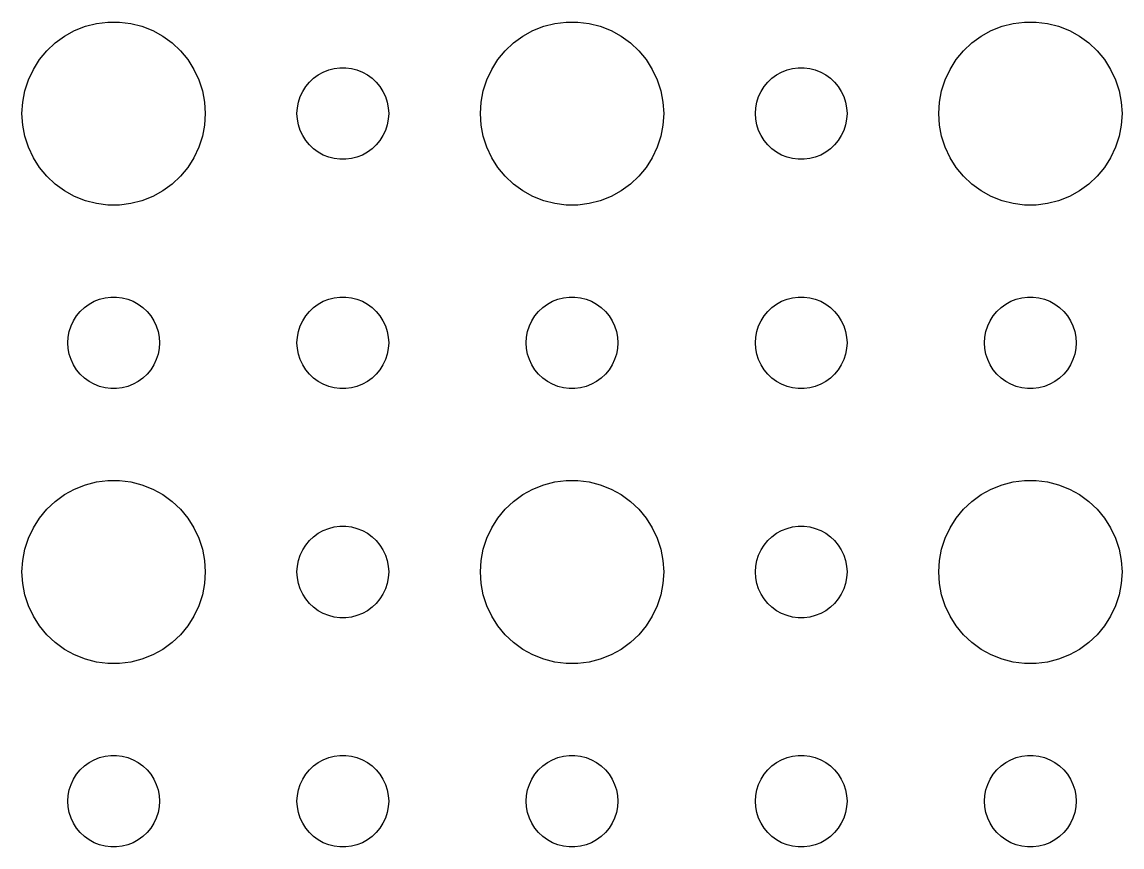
# Model space of a CAD drawing. Header units: metres. Extents: x -134 to 134, y -134 to 134.
# Drawn here: x 64.5 to 100.5, y -1.5 to 25.49 of the extents above; entities that cross this region are included whole.
import ezdxf

# ---------------------------------------------------------------- set-up
doc = ezdxf.new("R2010")
doc.units = ezdxf.units.M

msp = doc.modelspace()

# ---------------------------------------------------------------- linework, layer by layer
for p, q in [((65.8925, 25.033), (66.2227, 25.2145)), ((66.2227, 25.2145), (66.573, 25.3532)), ((66.573, 25.3532), (66.9379, 25.4469)), ((66.9379, 25.4469), (67.3116, 25.4941)), ((67.3116, 25.4941), (67.6884, 25.4941)), ((67.6884, 25.4941), (68.0621, 25.4469)), ((68.0621, 25.4469), (68.427, 25.3532)), ((68.427, 25.3532), (68.7773, 25.2145)), ((68.7773, 25.2145), (69.1075, 25.033)), ((80.8925, 25.033), (81.2227, 25.2145)), ((81.2227, 25.2145), (81.573, 25.3532)), ((81.573, 25.3532), (81.9379, 25.4469)), ((81.9379, 25.4469), (82.3116, 25.4941)), ((82.3116, 25.4941), (82.6884, 25.4941)), ((82.6884, 25.4941), (83.0621, 25.4469)), ((83.0621, 25.4469), (83.427, 25.3532)), ((83.427, 25.3532), (83.7773, 25.2145)), ((83.7773, 25.2145), (84.1075, 25.033)), ((95.8925, 25.033), (96.2227, 25.2145)), ((96.2227, 25.2145), (96.573, 25.3532)), ((96.573, 25.3532), (96.9379, 25.4469)), ((96.9379, 25.4469), (97.3116, 25.4941)), ((97.3116, 25.4941), (97.6884, 25.4941)), ((97.6884, 25.4941), (98.0621, 25.4469)), ((98.0621, 25.4469), (98.427, 25.3532)), ((98.427, 25.3532), (98.7773, 25.2145)), ((98.7773, 25.2145), (99.1075, 25.033)), ((65.5877, 24.8115), (65.8925, 25.033)), ((69.1075, 25.033), (69.4123, 24.8115)), ((80.5877, 24.8115), (80.8925, 25.033)), ((84.1075, 25.033), (84.4123, 24.8115)), ((95.5877, 24.8115), (95.8925, 25.033)), ((99.1075, 25.033), (99.4123, 24.8115)), ((65.073, 24.2634), (65.3131, 24.5536)), ((65.3131, 24.5536), (65.5877, 24.8115)), ((69.4123, 24.8115), (69.6869, 24.5536)), ((69.6869, 24.5536), (69.927, 24.2634)), ((80.073, 24.2634), (80.3131, 24.5536)), ((80.3131, 24.5536), (80.5877, 24.8115)), ((84.4123, 24.8115), (84.6869, 24.5536)), ((84.6869, 24.5536), (84.927, 24.2634)), ((95.073, 24.2634), (95.3131, 24.5536)), ((95.3131, 24.5536), (95.5877, 24.8115)), ((99.4123, 24.8115), (99.6869, 24.5536)), ((99.6869, 24.5536), (99.927, 24.2634)), ((64.8711, 23.9453), (65.073, 24.2634)), ((69.927, 24.2634), (70.1289, 23.9453)), ((79.8711, 23.9453), (80.073, 24.2634)), ((84.927, 24.2634), (85.1289, 23.9453)), ((94.8711, 23.9453), (95.073, 24.2634)), ((99.927, 24.2634), (100.129, 23.9453)), ((64.7107, 23.6044), (64.8711, 23.9453)), ((70.1289, 23.9453), (70.2893, 23.6044)), ((74.0439, 23.6558), (74.1963, 23.7665)), ((74.1963, 23.7665), (74.3613, 23.8572)), ((74.3613, 23.8572), (74.5365, 23.9266)), ((74.5365, 23.9266), (74.7189, 23.9734)), ((74.7189, 23.9734), (74.9058, 23.997)), ((74.9058, 23.997), (75.0942, 23.997)), ((75.0942, 23.997), (75.2811, 23.9734)), ((75.2811, 23.9734), (75.4635, 23.9266)), ((75.4635, 23.9266), (75.6387, 23.8572)), ((75.6387, 23.8572), (75.8037, 23.7665)), ((75.8037, 23.7665), (75.9561, 23.6558)), ((79.7107, 23.6044), (79.8711, 23.9453)), ((85.1289, 23.9453), (85.2893, 23.6044)), ((89.0439, 23.6558), (89.1963, 23.7665)), ((89.1963, 23.7665), (89.3613, 23.8572)), ((89.3613, 23.8572), (89.5365, 23.9266)), ((89.5365, 23.9266), (89.7189, 23.9734)), ((89.7189, 23.9734), (89.9058, 23.997)), ((89.9058, 23.997), (90.0942, 23.997)), ((90.0942, 23.997), (90.2811, 23.9734)), ((90.2811, 23.9734), (90.4635, 23.9266)), ((90.4635, 23.9266), (90.6387, 23.8572)), ((90.6387, 23.8572), (90.8037, 23.7665)), ((90.8037, 23.7665), (90.9561, 23.6558)), ((94.7107, 23.6044), (94.8711, 23.9453)), ((100.129, 23.9453), (100.289, 23.6044)), ((64.5943, 23.2461), (64.7107, 23.6044)), ((70.2893, 23.6044), (70.4057, 23.2461)), ((73.7865, 23.3817), (73.9065, 23.5268)), ((73.9065, 23.5268), (74.0439, 23.6558)), ((75.9561, 23.6558), (76.0934, 23.5268)), ((76.0934, 23.5268), (76.2135, 23.3817)), ((79.5943, 23.2461), (79.7107, 23.6044)), ((85.2893, 23.6044), (85.4057, 23.2461)), ((88.7865, 23.3817), (88.9065, 23.5268)), ((88.9065, 23.5268), (89.0439, 23.6558)), ((90.9561, 23.6558), (91.0934, 23.5268)), ((91.0934, 23.5268), (91.2135, 23.3817)), ((94.5943, 23.2461), (94.7107, 23.6044)), ((100.289, 23.6044), (100.406, 23.2461)), ((64.5237, 22.876), (64.5943, 23.2461)), ((70.4057, 23.2461), (70.4763, 22.876)), ((73.5471, 22.873), (73.6053, 23.0522)), ((73.6053, 23.0522), (73.6855, 23.2226)), ((73.6855, 23.2226), (73.7865, 23.3817)), ((76.2135, 23.3817), (76.3145, 23.2226)), ((76.3145, 23.2226), (76.3947, 23.0522)), ((76.3947, 23.0522), (76.4529, 22.873)), ((79.5237, 22.876), (79.5943, 23.2461)), ((85.4057, 23.2461), (85.4763, 22.876)), ((88.5471, 22.873), (88.6053, 23.0522)), ((88.6053, 23.0522), (88.6855, 23.2226)), ((88.6855, 23.2226), (88.7865, 23.3817)), ((91.2135, 23.3817), (91.3145, 23.2226)), ((91.3145, 23.2226), (91.3947, 23.0522)), ((91.3947, 23.0522), (91.4529, 22.873)), ((94.5237, 22.876), (94.5943, 23.2461)), ((100.406, 23.2461), (100.476, 22.876)), ((64.5, 22.5), (64.5237, 22.876)), ((70.4763, 22.876), (70.5, 22.5)), ((73.5, 22.5), (73.5118, 22.688)), ((73.5118, 22.688), (73.5471, 22.873)), ((76.4529, 22.873), (76.4882, 22.688)), ((76.4882, 22.688), (76.5, 22.5)), ((79.5, 22.5), (79.5237, 22.876)), ((85.4763, 22.876), (85.5, 22.5)), ((88.5, 22.5), (88.5118, 22.688)), ((88.5118, 22.688), (88.5471, 22.873)), ((91.4529, 22.873), (91.4882, 22.688)), ((91.4882, 22.688), (91.5, 22.5)), ((94.5, 22.5), (94.5237, 22.876)), ((100.476, 22.876), (100.5, 22.5)), ((64.5237, 22.124), (64.5, 22.5)), ((70.5, 22.5), (70.4763, 22.124)), ((73.5118, 22.312), (73.5, 22.5)), ((76.5, 22.5), (76.4882, 22.312)), ((79.5237, 22.124), (79.5, 22.5)), ((85.5, 22.5), (85.4763, 22.124)), ((88.5118, 22.312), (88.5, 22.5)), ((91.5, 22.5), (91.4882, 22.312)), ((94.5237, 22.124), (94.5, 22.5)), ((100.5, 22.5), (100.476, 22.124)), ((64.5943, 21.7539), (64.5237, 22.124)), ((70.4763, 22.124), (70.4057, 21.7539)), ((73.5471, 22.127), (73.5118, 22.312)), ((73.6053, 21.9478), (73.5471, 22.127)), ((76.4529, 22.127), (76.3947, 21.9478)), ((76.4882, 22.312), (76.4529, 22.127)), ((79.5943, 21.7539), (79.5237, 22.124)), ((85.4763, 22.124), (85.4057, 21.7539)), ((88.5471, 22.127), (88.5118, 22.312)), ((88.6053, 21.9478), (88.5471, 22.127)), ((91.4529, 22.127), (91.3947, 21.9478)), ((91.4882, 22.312), (91.4529, 22.127)), ((94.5943, 21.7539), (94.5237, 22.124)), ((100.476, 22.124), (100.406, 21.7539)), ((64.7107, 21.3956), (64.5943, 21.7539)), ((70.4057, 21.7539), (70.2893, 21.3956)), ((73.6855, 21.7774), (73.6053, 21.9478)), ((73.7865, 21.6183), (73.6855, 21.7774)), ((73.9065, 21.4732), (73.7865, 21.6183)), ((76.2135, 21.6183), (76.0934, 21.4732)), ((76.3145, 21.7774), (76.2135, 21.6183)), ((76.3947, 21.9478), (76.3145, 21.7774)), ((79.7107, 21.3956), (79.5943, 21.7539)), ((85.4057, 21.7539), (85.2893, 21.3956)), ((88.6855, 21.7774), (88.6053, 21.9478)), ((88.7865, 21.6183), (88.6855, 21.7774)), ((88.9065, 21.4732), (88.7865, 21.6183)), ((91.2135, 21.6183), (91.0934, 21.4732)), ((91.3145, 21.7774), (91.2135, 21.6183)), ((91.3947, 21.9478), (91.3145, 21.7774)), ((94.7107, 21.3956), (94.5943, 21.7539)), ((100.406, 21.7539), (100.289, 21.3956)), ((64.8711, 21.0547), (64.7107, 21.3956)), ((70.2893, 21.3956), (70.1289, 21.0547)), ((74.0439, 21.3442), (73.9065, 21.4732)), ((74.1963, 21.2335), (74.0439, 21.3442)), ((75.9561, 21.3442), (75.8037, 21.2335)), ((76.0934, 21.4732), (75.9561, 21.3442)), ((79.8711, 21.0547), (79.7107, 21.3956)), ((85.2893, 21.3956), (85.1289, 21.0547)), ((89.0439, 21.3442), (88.9065, 21.4732)), ((89.1963, 21.2335), (89.0439, 21.3442)), ((90.9561, 21.3442), (90.8037, 21.2335)), ((91.0934, 21.4732), (90.9561, 21.3442)), ((94.8711, 21.0547), (94.7107, 21.3956)), ((100.289, 21.3956), (100.129, 21.0547)), ((65.073, 20.7366), (64.8711, 21.0547)), ((70.1289, 21.0547), (69.927, 20.7366)), ((74.3613, 21.1427), (74.1963, 21.2335)), ((74.5365, 21.0734), (74.3613, 21.1427)), ((74.7189, 21.0266), (74.5365, 21.0734)), ((74.9058, 21.003), (74.7189, 21.0266)), ((75.0942, 21.003), (74.9058, 21.003)), ((75.2811, 21.0266), (75.0942, 21.003)), ((75.4635, 21.0734), (75.2811, 21.0266)), ((75.6387, 21.1427), (75.4635, 21.0734)), ((75.8037, 21.2335), (75.6387, 21.1427)), ((80.073, 20.7366), (79.8711, 21.0547)), ((85.1289, 21.0547), (84.927, 20.7366)), ((89.3613, 21.1427), (89.1963, 21.2335)), ((89.5365, 21.0734), (89.3613, 21.1427)), ((89.7189, 21.0266), (89.5365, 21.0734)), ((89.9058, 21.003), (89.7189, 21.0266)), ((90.0942, 21.003), (89.9058, 21.003)), ((90.2811, 21.0266), (90.0942, 21.003)), ((90.4635, 21.0734), (90.2811, 21.0266)), ((90.6387, 21.1427), (90.4635, 21.0734)), ((90.8037, 21.2335), (90.6387, 21.1427)), ((95.073, 20.7366), (94.8711, 21.0547)), ((100.129, 21.0547), (99.927, 20.7366)), ((65.3131, 20.4464), (65.073, 20.7366)), ((69.927, 20.7366), (69.6869, 20.4464)), ((80.3131, 20.4464), (80.073, 20.7366)), ((84.927, 20.7366), (84.6869, 20.4464)), ((95.3131, 20.4464), (95.073, 20.7366)), ((99.927, 20.7366), (99.6869, 20.4464)), ((65.5877, 20.1884), (65.3131, 20.4464)), ((65.8925, 19.967), (65.5877, 20.1884)), ((69.4123, 20.1884), (69.1075, 19.967)), ((69.6869, 20.4464), (69.4123, 20.1884)), ((80.5877, 20.1884), (80.3131, 20.4464)), ((80.8925, 19.967), (80.5877, 20.1884)), ((84.4123, 20.1884), (84.1075, 19.967)), ((84.6869, 20.4464), (84.4123, 20.1884)), ((95.5877, 20.1884), (95.3131, 20.4464)), ((95.8925, 19.967), (95.5877, 20.1884)), ((99.4123, 20.1884), (99.1075, 19.967)), ((99.6869, 20.4464), (99.4123, 20.1884)), ((66.2227, 19.7855), (65.8925, 19.967)), ((69.1075, 19.967), (68.7773, 19.7855)), ((81.2227, 19.7855), (80.8925, 19.967)), ((84.1075, 19.967), (83.7773, 19.7855)), ((96.2227, 19.7855), (95.8925, 19.967)), ((99.1075, 19.967), (98.7773, 19.7855)), ((66.573, 19.6468), (66.2227, 19.7855)), ((66.9379, 19.5531), (66.573, 19.6468)), ((67.3116, 19.5059), (66.9379, 19.5531)), ((67.6884, 19.5059), (67.3116, 19.5059)), ((68.0621, 19.5531), (67.6884, 19.5059)), ((68.427, 19.6468), (68.0621, 19.5531)), ((68.7773, 19.7855), (68.427, 19.6468)), ((81.573, 19.6468), (81.2227, 19.7855)), ((81.9379, 19.5531), (81.573, 19.6468)), ((82.3116, 19.5059), (81.9379, 19.5531)), ((82.6884, 19.5059), (82.3116, 19.5059)), ((83.0621, 19.5531), (82.6884, 19.5059)), ((83.427, 19.6468), (83.0621, 19.5531)), ((83.7773, 19.7855), (83.427, 19.6468)), ((96.573, 19.6468), (96.2227, 19.7855)), ((96.9379, 19.5531), (96.573, 19.6468)), ((97.3116, 19.5059), (96.9379, 19.5531)), ((97.6884, 19.5059), (97.3116, 19.5059)), ((98.0621, 19.5531), (97.6884, 19.5059)), ((98.427, 19.6468), (98.0621, 19.5531)), ((98.7773, 19.7855), (98.427, 19.6468)), ((66.5439, 16.1558), (66.6963, 16.2665)), ((66.6963, 16.2665), (66.8613, 16.3572)), ((66.8613, 16.3572), (67.0365, 16.4266)), ((67.0365, 16.4266), (67.2189, 16.4734)), ((67.2189, 16.4734), (67.4058, 16.497)), ((67.4058, 16.497), (67.5942, 16.497)), ((67.5942, 16.497), (67.7811, 16.4734)), ((67.7811, 16.4734), (67.9635, 16.4266)), ((67.9635, 16.4266), (68.1387, 16.3572)), ((68.1387, 16.3572), (68.3037, 16.2665)), ((68.3037, 16.2665), (68.4561, 16.1558)), ((74.0439, 16.1558), (74.1963, 16.2665)), ((74.1963, 16.2665), (74.3613, 16.3572)), ((74.3613, 16.3572), (74.5365, 16.4266)), ((74.5365, 16.4266), (74.7189, 16.4734)), ((74.7189, 16.4734), (74.9058, 16.497)), ((74.9058, 16.497), (75.0942, 16.497)), ((75.0942, 16.497), (75.2811, 16.4734)), ((75.2811, 16.4734), (75.4635, 16.4266)), ((75.4635, 16.4266), (75.6387, 16.3572)), ((75.6387, 16.3572), (75.8037, 16.2665)), ((75.8037, 16.2665), (75.9561, 16.1558)), ((81.5439, 16.1558), (81.6963, 16.2665)), ((81.6963, 16.2665), (81.8613, 16.3572)), ((81.8613, 16.3572), (82.0365, 16.4266)), ((82.0365, 16.4266), (82.2189, 16.4734)), ((82.2189, 16.4734), (82.4058, 16.497)), ((82.4058, 16.497), (82.5942, 16.497)), ((82.5942, 16.497), (82.7811, 16.4734)), ((82.7811, 16.4734), (82.9635, 16.4266)), ((82.9635, 16.4266), (83.1387, 16.3572)), ((83.1387, 16.3572), (83.3037, 16.2665)), ((83.3037, 16.2665), (83.4561, 16.1558)), ((89.0439, 16.1558), (89.1963, 16.2665)), ((89.1963, 16.2665), (89.3613, 16.3572)), ((89.3613, 16.3572), (89.5365, 16.4266)), ((89.5365, 16.4266), (89.7189, 16.4734)), ((89.7189, 16.4734), (89.9058, 16.497)), ((89.9058, 16.497), (90.0942, 16.497)), ((90.0942, 16.497), (90.2811, 16.4734)), ((90.2811, 16.4734), (90.4635, 16.4266)), ((90.4635, 16.4266), (90.6387, 16.3572)), ((90.6387, 16.3572), (90.8037, 16.2665)), ((90.8037, 16.2665), (90.9561, 16.1558)), ((96.5439, 16.1558), (96.6963, 16.2665)), ((96.6963, 16.2665), (96.8613, 16.3572)), ((96.8613, 16.3572), (97.0365, 16.4266)), ((97.0365, 16.4266), (97.2189, 16.4734)), ((97.2189, 16.4734), (97.4058, 16.497)), ((97.4058, 16.497), (97.5942, 16.497)), ((97.5942, 16.497), (97.7811, 16.4734)), ((97.7811, 16.4734), (97.9635, 16.4266)), ((97.9635, 16.4266), (98.1387, 16.3572)), ((98.1387, 16.3572), (98.3037, 16.2665)), ((98.3037, 16.2665), (98.4561, 16.1558)), ((66.1855, 15.7226), (66.2865, 15.8817)), ((66.2865, 15.8817), (66.4065, 16.0268)), ((66.4065, 16.0268), (66.5439, 16.1558)), ((68.4561, 16.1558), (68.5934, 16.0268)), ((68.5934, 16.0268), (68.7135, 15.8817)), ((68.7135, 15.8817), (68.8145, 15.7226)), ((73.6855, 15.7226), (73.7865, 15.8817)), ((73.7865, 15.8817), (73.9065, 16.0268)), ((73.9065, 16.0268), (74.0439, 16.1558)), ((75.9561, 16.1558), (76.0934, 16.0268)), ((76.0934, 16.0268), (76.2135, 15.8817)), ((76.2135, 15.8817), (76.3145, 15.7226)), ((81.1855, 15.7226), (81.2865, 15.8817)), ((81.2865, 15.8817), (81.4065, 16.0268)), ((81.4065, 16.0268), (81.5439, 16.1558)), ((83.4561, 16.1558), (83.5934, 16.0268)), ((83.5934, 16.0268), (83.7135, 15.8817)), ((83.7135, 15.8817), (83.8145, 15.7226)), ((88.6855, 15.7226), (88.7865, 15.8817)), ((88.7865, 15.8817), (88.9065, 16.0268)), ((88.9065, 16.0268), (89.0439, 16.1558)), ((90.9561, 16.1558), (91.0934, 16.0268)), ((91.0934, 16.0268), (91.2135, 15.8817)), ((91.2135, 15.8817), (91.3145, 15.7226)), ((96.1855, 15.7226), (96.2865, 15.8817)), ((96.2865, 15.8817), (96.4065, 16.0268)), ((96.4065, 16.0268), (96.5439, 16.1558)), ((98.4561, 16.1558), (98.5934, 16.0268)), ((98.5934, 16.0268), (98.7135, 15.8817)), ((98.7135, 15.8817), (98.8145, 15.7226)), ((66.0471, 15.373), (66.1053, 15.5522)), ((66.1053, 15.5522), (66.1855, 15.7226)), ((68.8145, 15.7226), (68.8947, 15.5522)), ((68.8947, 15.5522), (68.9529, 15.373)), ((73.5471, 15.373), (73.6053, 15.5522)), ((73.6053, 15.5522), (73.6855, 15.7226)), ((76.3145, 15.7226), (76.3947, 15.5522)), ((76.3947, 15.5522), (76.4529, 15.373)), ((81.0471, 15.373), (81.1053, 15.5522)), ((81.1053, 15.5522), (81.1855, 15.7226)), ((83.8145, 15.7226), (83.8947, 15.5522)), ((83.8947, 15.5522), (83.9529, 15.373)), ((88.5471, 15.373), (88.6053, 15.5522)), ((88.6053, 15.5522), (88.6855, 15.7226)), ((91.3145, 15.7226), (91.3947, 15.5522)), ((91.3947, 15.5522), (91.4529, 15.373)), ((96.0471, 15.373), (96.1053, 15.5522)), ((96.1053, 15.5522), (96.1855, 15.7226)), ((98.8145, 15.7226), (98.8947, 15.5522)), ((98.8947, 15.5522), (98.9529, 15.373)), ((66, 15), (66.0118, 15.188)), ((66.0118, 15.188), (66.0471, 15.373)), ((68.9529, 15.373), (68.9882, 15.188)), ((68.9882, 15.188), (69, 15)), ((73.5, 15), (73.5118, 15.188)), ((73.5118, 15.188), (73.5471, 15.373)), ((76.4529, 15.373), (76.4882, 15.188)), ((76.4882, 15.188), (76.5, 15)), ((81, 15), (81.0118, 15.188)), ((81.0118, 15.188), (81.0471, 15.373)), ((83.9529, 15.373), (83.9882, 15.188)), ((83.9882, 15.188), (84, 15)), ((88.5, 15), (88.5118, 15.188)), ((88.5118, 15.188), (88.5471, 15.373)), ((91.4529, 15.373), (91.4882, 15.188)), ((91.4882, 15.188), (91.5, 15)), ((96, 15), (96.0118, 15.188)), ((96.0118, 15.188), (96.0471, 15.373)), ((98.9529, 15.373), (98.9882, 15.188)), ((98.9882, 15.188), (99, 15)), ((66.0118, 14.812), (66, 15)), ((66.0471, 14.627), (66.0118, 14.812)), ((68.9882, 14.812), (68.9529, 14.627)), ((69, 15), (68.9882, 14.812)), ((73.5118, 14.812), (73.5, 15)), ((73.5471, 14.627), (73.5118, 14.812)), ((76.4882, 14.812), (76.4529, 14.627)), ((76.5, 15), (76.4882, 14.812)), ((81.0118, 14.812), (81, 15)), ((81.0471, 14.627), (81.0118, 14.812)), ((83.9882, 14.812), (83.9529, 14.627)), ((84, 15), (83.9882, 14.812)), ((88.5118, 14.812), (88.5, 15)), ((88.5471, 14.627), (88.5118, 14.812)), ((91.4882, 14.812), (91.4529, 14.627)), ((91.5, 15), (91.4882, 14.812)), ((96.0118, 14.812), (96, 15)), ((96.0471, 14.627), (96.0118, 14.812)), ((98.9882, 14.812), (98.9529, 14.627)), ((99, 15), (98.9882, 14.812)), ((66.1053, 14.4478), (66.0471, 14.627)), ((66.1855, 14.2774), (66.1053, 14.4478)), ((68.8947, 14.4478), (68.8145, 14.2774)), ((68.9529, 14.627), (68.8947, 14.4478)), ((73.6053, 14.4478), (73.5471, 14.627)), ((73.6855, 14.2774), (73.6053, 14.4478)), ((76.3947, 14.4478), (76.3145, 14.2774)), ((76.4529, 14.627), (76.3947, 14.4478)), ((81.1053, 14.4478), (81.0471, 14.627)), ((81.1855, 14.2774), (81.1053, 14.4478)), ((83.8947, 14.4478), (83.8145, 14.2774)), ((83.9529, 14.627), (83.8947, 14.4478)), ((88.6053, 14.4478), (88.5471, 14.627)), ((88.6855, 14.2774), (88.6053, 14.4478)), ((91.3947, 14.4478), (91.3145, 14.2774)), ((91.4529, 14.627), (91.3947, 14.4478)), ((96.1053, 14.4478), (96.0471, 14.627)), ((96.1855, 14.2774), (96.1053, 14.4478)), ((98.8947, 14.4478), (98.8145, 14.2774)), ((98.9529, 14.627), (98.8947, 14.4478)), ((66.2865, 14.1183), (66.1855, 14.2774)), ((66.4065, 13.9732), (66.2865, 14.1183)), ((68.7135, 14.1183), (68.5934, 13.9732)), ((68.8145, 14.2774), (68.7135, 14.1183)), ((73.7865, 14.1183), (73.6855, 14.2774)), ((73.9065, 13.9732), (73.7865, 14.1183)), ((76.2135, 14.1183), (76.0934, 13.9732)), ((76.3145, 14.2774), (76.2135, 14.1183)), ((81.2865, 14.1183), (81.1855, 14.2774)), ((81.4065, 13.9732), (81.2865, 14.1183)), ((83.7135, 14.1183), (83.5934, 13.9732)), ((83.8145, 14.2774), (83.7135, 14.1183)), ((88.7865, 14.1183), (88.6855, 14.2774)), ((88.9065, 13.9732), (88.7865, 14.1183)), ((91.2135, 14.1183), (91.0934, 13.9732)), ((91.3145, 14.2774), (91.2135, 14.1183)), ((96.2865, 14.1183), (96.1855, 14.2774)), ((96.4065, 13.9732), (96.2865, 14.1183)), ((98.7135, 14.1183), (98.5934, 13.9732)), ((98.8145, 14.2774), (98.7135, 14.1183)), ((66.5439, 13.8442), (66.4065, 13.9732)), ((66.6963, 13.7335), (66.5439, 13.8442)), ((66.8613, 13.6427), (66.6963, 13.7335)), ((68.3037, 13.7335), (68.1387, 13.6427)), ((68.4561, 13.8442), (68.3037, 13.7335)), ((68.5934, 13.9732), (68.4561, 13.8442)), ((74.0439, 13.8442), (73.9065, 13.9732)), ((74.1963, 13.7335), (74.0439, 13.8442)), ((74.3613, 13.6427), (74.1963, 13.7335)), ((75.8037, 13.7335), (75.6387, 13.6427)), ((75.9561, 13.8442), (75.8037, 13.7335)), ((76.0934, 13.9732), (75.9561, 13.8442)), ((81.5439, 13.8442), (81.4065, 13.9732)), ((81.6963, 13.7335), (81.5439, 13.8442)), ((81.8613, 13.6427), (81.6963, 13.7335)), ((83.3037, 13.7335), (83.1387, 13.6427)), ((83.4561, 13.8442), (83.3037, 13.7335)), ((83.5934, 13.9732), (83.4561, 13.8442)), ((89.0439, 13.8442), (88.9065, 13.9732)), ((89.1963, 13.7335), (89.0439, 13.8442)), ((89.3613, 13.6427), (89.1963, 13.7335)), ((90.8037, 13.7335), (90.6387, 13.6427)), ((90.9561, 13.8442), (90.8037, 13.7335)), ((91.0934, 13.9732), (90.9561, 13.8442)), ((96.5439, 13.8442), (96.4065, 13.9732)), ((96.6963, 13.7335), (96.5439, 13.8442)), ((96.8613, 13.6427), (96.6963, 13.7335)), ((98.3037, 13.7335), (98.1387, 13.6427)), ((98.4561, 13.8442), (98.3037, 13.7335)), ((98.5934, 13.9732), (98.4561, 13.8442)), ((67.0365, 13.5734), (66.8613, 13.6427)), ((67.2189, 13.5266), (67.0365, 13.5734)), ((67.4058, 13.5029), (67.2189, 13.5266)), ((67.5942, 13.5029), (67.4058, 13.5029)), ((67.7811, 13.5266), (67.5942, 13.5029)), ((67.9635, 13.5734), (67.7811, 13.5266)), ((68.1387, 13.6427), (67.9635, 13.5734)), ((74.5365, 13.5734), (74.3613, 13.6427)), ((74.7189, 13.5266), (74.5365, 13.5734)), ((74.9058, 13.5029), (74.7189, 13.5266)), ((75.0942, 13.5029), (74.9058, 13.5029)), ((75.2811, 13.5266), (75.0942, 13.5029)), ((75.4635, 13.5734), (75.2811, 13.5266)), ((75.6387, 13.6427), (75.4635, 13.5734)), ((82.0365, 13.5734), (81.8613, 13.6427)), ((82.2189, 13.5266), (82.0365, 13.5734)), ((82.4058, 13.5029), (82.2189, 13.5266)), ((82.5942, 13.5029), (82.4058, 13.5029)), ((82.7811, 13.5266), (82.5942, 13.5029)), ((82.9635, 13.5734), (82.7811, 13.5266)), ((83.1387, 13.6427), (82.9635, 13.5734)), ((89.5365, 13.5734), (89.3613, 13.6427)), ((89.7189, 13.5266), (89.5365, 13.5734)), ((89.9058, 13.5029), (89.7189, 13.5266)), ((90.0942, 13.5029), (89.9058, 13.5029)), ((90.2811, 13.5266), (90.0942, 13.5029)), ((90.4635, 13.5734), (90.2811, 13.5266)), ((90.6387, 13.6427), (90.4635, 13.5734)), ((97.0365, 13.5734), (96.8613, 13.6427)), ((97.2189, 13.5266), (97.0365, 13.5734)), ((97.4058, 13.5029), (97.2189, 13.5266)), ((97.5942, 13.5029), (97.4058, 13.5029)), ((97.7811, 13.5266), (97.5942, 13.5029)), ((97.9635, 13.5734), (97.7811, 13.5266)), ((98.1387, 13.6427), (97.9635, 13.5734)), ((66.573, 10.3532), (66.9379, 10.4469)), ((66.9379, 10.4469), (67.3116, 10.4941)), ((67.3116, 10.4941), (67.6884, 10.4941)), ((67.6884, 10.4941), (68.0621, 10.4469)), ((68.0621, 10.4469), (68.427, 10.3532)), ((81.573, 10.3532), (81.9379, 10.4469)), ((81.9379, 10.4469), (82.3116, 10.4941)), ((82.3116, 10.4941), (82.6884, 10.4941)), ((82.6884, 10.4941), (83.0621, 10.4469)), ((83.0621, 10.4469), (83.427, 10.3532)), ((96.573, 10.3532), (96.9379, 10.4469)), ((96.9379, 10.4469), (97.3116, 10.4941)), ((97.3116, 10.4941), (97.6884, 10.4941)), ((97.6884, 10.4941), (98.0621, 10.4469)), ((98.0621, 10.4469), (98.427, 10.3532)), ((65.8925, 10.033), (66.2227, 10.2145)), ((66.2227, 10.2145), (66.573, 10.3532)), ((68.427, 10.3532), (68.7773, 10.2145)), ((68.7773, 10.2145), (69.1075, 10.033)), ((80.8925, 10.033), (81.2227, 10.2145)), ((81.2227, 10.2145), (81.573, 10.3532)), ((83.427, 10.3532), (83.7773, 10.2145)), ((83.7773, 10.2145), (84.1075, 10.033)), ((95.8925, 10.033), (96.2227, 10.2145)), ((96.2227, 10.2145), (96.573, 10.3532)), ((98.427, 10.3532), (98.7773, 10.2145)), ((98.7773, 10.2145), (99.1075, 10.033)), ((65.3131, 9.55363), (65.5877, 9.81154)), ((65.5877, 9.81154), (65.8925, 10.033)), ((69.1075, 10.033), (69.4123, 9.81154)), ((69.4123, 9.81154), (69.6869, 9.55363)), ((80.3131, 9.55363), (80.5877, 9.81154)), ((80.5877, 9.81154), (80.8925, 10.033)), ((84.1075, 10.033), (84.4123, 9.81154)), ((84.4123, 9.81154), (84.6869, 9.55363)), ((95.3131, 9.55363), (95.5877, 9.81154)), ((95.5877, 9.81154), (95.8925, 10.033)), ((99.1075, 10.033), (99.4123, 9.81154)), ((99.4123, 9.81154), (99.6869, 9.55363)), ((65.073, 9.26335), (65.3131, 9.55363)), ((69.6869, 9.55363), (69.927, 9.26335)), ((80.073, 9.26335), (80.3131, 9.55363)), ((84.6869, 9.55363), (84.927, 9.26335)), ((95.073, 9.26335), (95.3131, 9.55363)), ((99.6869, 9.55363), (99.927, 9.26335)), ((64.8711, 8.94525), (65.073, 9.26335)), ((69.927, 9.26335), (70.1289, 8.94525)), ((79.8711, 8.94525), (80.073, 9.26335)), ((84.927, 9.26335), (85.1289, 8.94525)), ((94.8711, 8.94525), (95.073, 9.26335)), ((99.927, 9.26335), (100.129, 8.94525)), ((64.7107, 8.60437), (64.8711, 8.94525)), ((70.1289, 8.94525), (70.2893, 8.60437)), ((73.9065, 8.52681), (74.0439, 8.65576)), ((74.0439, 8.65576), (74.1963, 8.76648)), ((74.1963, 8.76648), (74.3613, 8.85724)), ((74.3613, 8.85724), (74.5365, 8.92657)), ((74.5365, 8.92657), (74.7189, 8.97342)), ((74.7189, 8.97342), (74.9058, 8.99704)), ((74.9058, 8.99704), (75.0942, 8.99704)), ((75.0942, 8.99704), (75.2811, 8.97342)), ((75.2811, 8.97342), (75.4635, 8.92657)), ((75.4635, 8.92657), (75.6387, 8.85724)), ((75.6387, 8.85724), (75.8037, 8.76648)), ((75.8037, 8.76648), (75.9561, 8.65576)), ((75.9561, 8.65576), (76.0934, 8.52681)), ((79.7107, 8.60437), (79.8711, 8.94525)), ((85.1289, 8.94525), (85.2893, 8.60437)), ((88.9065, 8.52681), (89.0439, 8.65576)), ((89.0439, 8.65576), (89.1963, 8.76648)), ((89.1963, 8.76648), (89.3613, 8.85724)), ((89.3613, 8.85724), (89.5365, 8.92657)), ((89.5365, 8.92657), (89.7189, 8.97342)), ((89.7189, 8.97342), (89.9058, 8.99704)), ((89.9058, 8.99704), (90.0942, 8.99704)), ((90.0942, 8.99704), (90.2811, 8.97342)), ((90.2811, 8.97342), (90.4635, 8.92657)), ((90.4635, 8.92657), (90.6387, 8.85724)), ((90.6387, 8.85724), (90.8037, 8.76648)), ((90.8037, 8.76648), (90.9561, 8.65576)), ((90.9561, 8.65576), (91.0934, 8.52681)), ((94.7107, 8.60437), (94.8711, 8.94525)), ((100.129, 8.94525), (100.289, 8.60437)), ((64.5943, 8.24606), (64.7107, 8.60437)), ((70.2893, 8.60437), (70.4057, 8.24606)), ((73.6855, 8.22263), (73.7865, 8.38167)), ((73.7865, 8.38167), (73.9065, 8.52681)), ((76.0934, 8.52681), (76.2135, 8.38167)), ((76.2135, 8.38167), (76.3145, 8.22263)), ((79.5943, 8.24606), (79.7107, 8.60437)), ((85.2893, 8.60437), (85.4057, 8.24606)), ((88.6855, 8.22263), (88.7865, 8.38167)), ((88.7865, 8.38167), (88.9065, 8.52681)), ((91.0934, 8.52681), (91.2135, 8.38167)), ((91.2135, 8.38167), (91.3145, 8.22263)), ((94.5943, 8.24606), (94.7107, 8.60437)), ((100.289, 8.60437), (100.406, 8.24606)), ((64.5237, 7.87599), (64.5943, 8.24606)), ((70.4057, 8.24606), (70.4763, 7.87599)), ((73.5471, 7.87303), (73.6053, 8.05219)), ((73.6053, 8.05219), (73.6855, 8.22263)), ((76.3145, 8.22263), (76.3947, 8.05219)), ((76.3947, 8.05219), (76.4529, 7.87303)), ((79.5237, 7.87599), (79.5943, 8.24606)), ((85.4057, 8.24606), (85.4763, 7.87599)), ((88.5471, 7.87303), (88.6053, 8.05219)), ((88.6053, 8.05219), (88.6855, 8.22263)), ((91.3145, 8.22263), (91.3947, 8.05219)), ((91.3947, 8.05219), (91.4529, 7.87303)), ((94.5237, 7.87599), (94.5943, 8.24606)), ((100.406, 8.24606), (100.476, 7.87599)), ((64.5, 7.5), (64.5237, 7.87599)), ((70.4763, 7.87599), (70.5, 7.5)), ((73.5, 7.5), (73.5118, 7.68799)), ((73.5118, 7.68799), (73.5471, 7.87303)), ((76.4529, 7.87303), (76.4882, 7.68799)), ((76.4882, 7.68799), (76.5, 7.5)), ((79.5, 7.5), (79.5237, 7.87599)), ((85.4763, 7.87599), (85.5, 7.5)), ((88.5, 7.5), (88.5118, 7.68799)), ((88.5118, 7.68799), (88.5471, 7.87303)), ((91.4529, 7.87303), (91.4882, 7.68799)), ((91.4882, 7.68799), (91.5, 7.5)), ((94.5, 7.5), (94.5237, 7.87599)), ((100.476, 7.87599), (100.5, 7.5)), ((64.5237, 7.12399), (64.5, 7.5)), ((70.5, 7.5), (70.4763, 7.12399)), ((73.5118, 7.312), (73.5, 7.5)), ((73.5471, 7.12695), (73.5118, 7.312)), ((76.4882, 7.312), (76.4529, 7.12695)), ((76.5, 7.5), (76.4882, 7.312)), ((79.5237, 7.12399), (79.5, 7.5)), ((85.5, 7.5), (85.4763, 7.12399)), ((88.5118, 7.312), (88.5, 7.5)), ((88.5471, 7.12695), (88.5118, 7.312)), ((91.4882, 7.312), (91.4529, 7.12695)), ((91.5, 7.5), (91.4882, 7.312)), ((94.5237, 7.12399), (94.5, 7.5)), ((100.5, 7.5), (100.476, 7.12399)), ((64.5943, 6.75392), (64.5237, 7.12399)), ((70.4763, 7.12399), (70.4057, 6.75392)), ((73.6053, 6.9478), (73.5471, 7.12695)), ((73.6855, 6.77736), (73.6053, 6.9478)), ((76.3947, 6.9478), (76.3145, 6.77736)), ((76.4529, 7.12695), (76.3947, 6.9478)), ((79.5943, 6.75392), (79.5237, 7.12399)), ((85.4763, 7.12399), (85.4057, 6.75392)), ((88.6053, 6.9478), (88.5471, 7.12695)), ((88.6855, 6.77736), (88.6053, 6.9478)), ((91.3947, 6.9478), (91.3145, 6.77736)), ((91.4529, 7.12695), (91.3947, 6.9478)), ((94.5943, 6.75392), (94.5237, 7.12399)), ((100.476, 7.12399), (100.406, 6.75392)), ((64.7107, 6.39561), (64.5943, 6.75392)), ((70.4057, 6.75392), (70.2893, 6.39561)), ((73.7865, 6.61832), (73.6855, 6.77736)), ((73.9065, 6.47318), (73.7865, 6.61832)), ((76.2135, 6.61832), (76.0934, 6.47318)), ((76.3145, 6.77736), (76.2135, 6.61832)), ((79.7107, 6.39561), (79.5943, 6.75392)), ((85.4057, 6.75392), (85.2893, 6.39561)), ((88.7865, 6.61832), (88.6855, 6.77736)), ((88.9065, 6.47318), (88.7865, 6.61832)), ((91.2135, 6.61832), (91.0934, 6.47318)), ((91.3145, 6.77736), (91.2135, 6.61832)), ((94.7107, 6.39561), (94.5943, 6.75392)), ((100.406, 6.75392), (100.289, 6.39561)), ((64.8711, 6.05473), (64.7107, 6.39561)), ((70.2893, 6.39561), (70.1289, 6.05473)), ((74.0439, 6.34422), (73.9065, 6.47318)), ((74.1963, 6.23351), (74.0439, 6.34422)), ((74.3613, 6.14275), (74.1963, 6.23351)), ((74.5365, 6.07341), (74.3613, 6.14275)), ((75.6387, 6.14275), (75.4635, 6.07341)), ((75.8037, 6.23351), (75.6387, 6.14275)), ((75.9561, 6.34422), (75.8037, 6.23351)), ((76.0934, 6.47318), (75.9561, 6.34422)), ((79.8711, 6.05473), (79.7107, 6.39561)), ((85.2893, 6.39561), (85.1289, 6.05473)), ((89.0439, 6.34422), (88.9065, 6.47318)), ((89.1963, 6.23351), (89.0439, 6.34422)), ((89.3613, 6.14275), (89.1963, 6.23351)), ((89.5365, 6.07341), (89.3613, 6.14275)), ((90.6387, 6.14275), (90.4635, 6.07341)), ((90.8037, 6.23351), (90.6387, 6.14275)), ((90.9561, 6.34422), (90.8037, 6.23351)), ((91.0934, 6.47318), (90.9561, 6.34422)), ((94.8711, 6.05473), (94.7107, 6.39561)), ((100.289, 6.39561), (100.129, 6.05473)), ((65.073, 5.73663), (64.8711, 6.05473)), ((70.1289, 6.05473), (69.927, 5.73663)), ((74.7189, 6.02657), (74.5365, 6.07341)), ((74.9058, 6.00294), (74.7189, 6.02657)), ((75.0942, 6.00294), (74.9058, 6.00294)), ((75.2811, 6.02657), (75.0942, 6.00294)), ((75.4635, 6.07341), (75.2811, 6.02657)), ((80.073, 5.73663), (79.8711, 6.05473)), ((85.1289, 6.05473), (84.927, 5.73663)), ((89.7189, 6.02657), (89.5365, 6.07341)), ((89.9058, 6.00294), (89.7189, 6.02657)), ((90.0942, 6.00294), (89.9058, 6.00294)), ((90.2811, 6.02657), (90.0942, 6.00294)), ((90.4635, 6.07341), (90.2811, 6.02657)), ((95.073, 5.73663), (94.8711, 6.05473)), ((100.129, 6.05473), (99.927, 5.73663)), ((65.3131, 5.44635), (65.073, 5.73663)), ((65.5877, 5.18845), (65.3131, 5.44635)), ((69.6869, 5.44635), (69.4123, 5.18845)), ((69.927, 5.73663), (69.6869, 5.44635)), ((80.3131, 5.44635), (80.073, 5.73663)), ((80.5877, 5.18845), (80.3131, 5.44635)), ((84.6869, 5.44635), (84.4123, 5.18845)), ((84.927, 5.73663), (84.6869, 5.44635)), ((95.3131, 5.44635), (95.073, 5.73663)), ((95.5877, 5.18845), (95.3131, 5.44635)), ((99.6869, 5.44635), (99.4123, 5.18845)), ((99.927, 5.73663), (99.6869, 5.44635)), ((65.8925, 4.96701), (65.5877, 5.18845)), ((69.4123, 5.18845), (69.1075, 4.96701)), ((80.8925, 4.96701), (80.5877, 5.18845)), ((84.4123, 5.18845), (84.1075, 4.96701)), ((95.8925, 4.96701), (95.5877, 5.18845)), ((99.4123, 5.18845), (99.1075, 4.96701)), ((66.2227, 4.78551), (65.8925, 4.96701)), ((66.573, 4.64682), (66.2227, 4.78551)), ((68.7773, 4.78551), (68.427, 4.64682)), ((69.1075, 4.96701), (68.7773, 4.78551)), ((81.2227, 4.78551), (80.8925, 4.96701)), ((81.573, 4.64682), (81.2227, 4.78551)), ((83.7773, 4.78551), (83.427, 4.64682)), ((84.1075, 4.96701), (83.7773, 4.78551)), ((96.2227, 4.78551), (95.8925, 4.96701)), ((96.573, 4.64682), (96.2227, 4.78551)), ((98.7773, 4.78551), (98.427, 4.64682)), ((99.1075, 4.96701), (98.7773, 4.78551)), ((66.9379, 4.55313), (66.573, 4.64682)), ((67.3116, 4.50591), (66.9379, 4.55313)), ((67.6884, 4.50591), (67.3116, 4.50591)), ((68.0621, 4.55313), (67.6884, 4.50591)), ((68.427, 4.64682), (68.0621, 4.55313)), ((81.9379, 4.55313), (81.573, 4.64682)), ((82.3116, 4.50591), (81.9379, 4.55313)), ((82.6884, 4.50591), (82.3116, 4.50591)), ((83.0621, 4.55313), (82.6884, 4.50591)), ((83.427, 4.64682), (83.0621, 4.55313)), ((96.9379, 4.55313), (96.573, 4.64682)), ((97.3116, 4.50591), (96.9379, 4.55313)), ((97.6884, 4.50591), (97.3116, 4.50591)), ((98.0621, 4.55313), (97.6884, 4.50591)), ((98.427, 4.64682), (98.0621, 4.55313)), ((67.0365, 1.42657), (67.2189, 1.47342)), ((67.2189, 1.47342), (67.4058, 1.49704)), ((67.4058, 1.49704), (67.5942, 1.49704)), ((67.5942, 1.49704), (67.7811, 1.47342)), ((67.7811, 1.47342), (67.9635, 1.42657)), ((74.5365, 1.42657), (74.7189, 1.47342)), ((74.7189, 1.47342), (74.9058, 1.49704)), ((74.9058, 1.49704), (75.0942, 1.49704)), ((75.0942, 1.49704), (75.2811, 1.47342)), ((75.2811, 1.47342), (75.4635, 1.42657)), ((82.0365, 1.42657), (82.2189, 1.47342)), ((82.2189, 1.47342), (82.4058, 1.49704)), ((82.4058, 1.49704), (82.5942, 1.49704)), ((82.5942, 1.49704), (82.7811, 1.47342)), ((82.7811, 1.47342), (82.9635, 1.42657)), ((89.5365, 1.42657), (89.7189, 1.47342)), ((89.7189, 1.47342), (89.9058, 1.49704)), ((89.9058, 1.49704), (90.0942, 1.49704)), ((90.0942, 1.49704), (90.2811, 1.47342)), ((90.2811, 1.47342), (90.4635, 1.42657)), ((97.0365, 1.42657), (97.2189, 1.47342)), ((97.2189, 1.47342), (97.4058, 1.49704)), ((97.4058, 1.49704), (97.5942, 1.49704)), ((97.5942, 1.49704), (97.7811, 1.47342)), ((97.7811, 1.47342), (97.9635, 1.42657)), ((66.4065, 1.02681), (66.5439, 1.15576)), ((66.5439, 1.15576), (66.6963, 1.26648)), ((66.6963, 1.26648), (66.8613, 1.35724)), ((66.8613, 1.35724), (67.0365, 1.42657)), ((67.9635, 1.42657), (68.1387, 1.35724)), ((68.1387, 1.35724), (68.3037, 1.26648)), ((68.3037, 1.26648), (68.4561, 1.15576)), ((68.4561, 1.15576), (68.5934, 1.02681)), ((73.9065, 1.02681), (74.0439, 1.15576)), ((74.0439, 1.15576), (74.1963, 1.26648)), ((74.1963, 1.26648), (74.3613, 1.35724)), ((74.3613, 1.35724), (74.5365, 1.42657)), ((75.4635, 1.42657), (75.6387, 1.35724)), ((75.6387, 1.35724), (75.8037, 1.26648)), ((75.8037, 1.26648), (75.9561, 1.15576)), ((75.9561, 1.15576), (76.0934, 1.02681)), ((81.4065, 1.02681), (81.5439, 1.15576)), ((81.5439, 1.15576), (81.6963, 1.26648)), ((81.6963, 1.26648), (81.8613, 1.35724)), ((81.8613, 1.35724), (82.0365, 1.42657)), ((82.9635, 1.42657), (83.1387, 1.35724)), ((83.1387, 1.35724), (83.3037, 1.26648)), ((83.3037, 1.26648), (83.4561, 1.15576)), ((83.4561, 1.15576), (83.5934, 1.02681)), ((88.9065, 1.02681), (89.0439, 1.15576)), ((89.0439, 1.15576), (89.1963, 1.26648)), ((89.1963, 1.26648), (89.3613, 1.35724)), ((89.3613, 1.35724), (89.5365, 1.42657)), ((90.4635, 1.42657), (90.6387, 1.35724)), ((90.6387, 1.35724), (90.8037, 1.26648)), ((90.8037, 1.26648), (90.9561, 1.15576)), ((90.9561, 1.15576), (91.0934, 1.02681)), ((96.4065, 1.02681), (96.5439, 1.15576)), ((96.5439, 1.15576), (96.6963, 1.26648)), ((96.6963, 1.26648), (96.8613, 1.35724)), ((96.8613, 1.35724), (97.0365, 1.42657)), ((97.9635, 1.42657), (98.1387, 1.35724)), ((98.1387, 1.35724), (98.3037, 1.26648)), ((98.3037, 1.26648), (98.4561, 1.15576)), ((98.4561, 1.15576), (98.5934, 1.02681)), ((66.1053, 0.55219), (66.1855, 0.72263)), ((66.1855, 0.72263), (66.2865, 0.88167)), ((66.2865, 0.88167), (66.4065, 1.02681)), ((68.5934, 1.02681), (68.7135, 0.88167)), ((68.7135, 0.88167), (68.8145, 0.72263)), ((68.8145, 0.72263), (68.8947, 0.55219)), ((73.6053, 0.55219), (73.6855, 0.72263)), ((73.6855, 0.72263), (73.7865, 0.88167)), ((73.7865, 0.88167), (73.9065, 1.02681)), ((76.0934, 1.02681), (76.2135, 0.88167)), ((76.2135, 0.88167), (76.3145, 0.72263)), ((76.3145, 0.72263), (76.3947, 0.55219)), ((81.1053, 0.55219), (81.1855, 0.72263)), ((81.1855, 0.72263), (81.2865, 0.88167)), ((81.2865, 0.88167), (81.4065, 1.02681)), ((83.5934, 1.02681), (83.7135, 0.88167)), ((83.7135, 0.88167), (83.8145, 0.72263)), ((83.8145, 0.72263), (83.8947, 0.55219)), ((88.6053, 0.55219), (88.6855, 0.72263)), ((88.6855, 0.72263), (88.7865, 0.88167)), ((88.7865, 0.88167), (88.9065, 1.02681)), ((91.0934, 1.02681), (91.2135, 0.88167)), ((91.2135, 0.88167), (91.3145, 0.72263)), ((91.3145, 0.72263), (91.3947, 0.55219)), ((96.1053, 0.55219), (96.1855, 0.72263)), ((96.1855, 0.72263), (96.2865, 0.88167)), ((96.2865, 0.88167), (96.4065, 1.02681)), ((98.5934, 1.02681), (98.7135, 0.88167)), ((98.7135, 0.88167), (98.8145, 0.72263)), ((98.8145, 0.72263), (98.8947, 0.55219)), ((66.0118, 0.18799), (66.0471, 0.37303)), ((66.0471, 0.37303), (66.1053, 0.55219)), ((68.8947, 0.55219), (68.9529, 0.37303)), ((68.9529, 0.37303), (68.9882, 0.18799)), ((73.5118, 0.18799), (73.5471, 0.37303)), ((73.5471, 0.37303), (73.6053, 0.55219)), ((76.3947, 0.55219), (76.4529, 0.37303)), ((76.4529, 0.37303), (76.4882, 0.18799)), ((81.0118, 0.18799), (81.0471, 0.37303)), ((81.0471, 0.37303), (81.1053, 0.55219)), ((83.8947, 0.55219), (83.9529, 0.37303)), ((83.9529, 0.37303), (83.9882, 0.18799)), ((88.5118, 0.18799), (88.5471, 0.37303)), ((88.5471, 0.37303), (88.6053, 0.55219)), ((91.3947, 0.55219), (91.4529, 0.37303)), ((91.4529, 0.37303), (91.4882, 0.18799)), ((96.0118, 0.18799), (96.0471, 0.37303)), ((96.0471, 0.37303), (96.1053, 0.55219)), ((98.8947, 0.55219), (98.9529, 0.37303)), ((98.9529, 0.37303), (98.9882, 0.18799)), ((66, 0), (66.0118, 0.18799)), ((66.0118, -0.18799), (66, 0)), ((68.9882, 0.18799), (69, 0)), ((69, 0), (68.9882, -0.18799)), ((73.5, 0), (73.5118, 0.18799)), ((73.5118, -0.18799), (73.5, 0)), ((76.4882, 0.18799), (76.5, 0)), ((76.5, 0), (76.4882, -0.18799)), ((81, 0), (81.0118, 0.18799)), ((81.0118, -0.18799), (81, 0)), ((83.9882, 0.18799), (84, 0)), ((84, 0), (83.9882, -0.18799)), ((88.5, 0), (88.5118, 0.18799)), ((88.5118, -0.18799), (88.5, 0)), ((91.4882, 0.18799), (91.5, 0)), ((91.5, 0), (91.4882, -0.18799)), ((96, 0), (96.0118, 0.18799)), ((96.0118, -0.18799), (96, 0)), ((98.9882, 0.18799), (99, 0)), ((99, 0), (98.9882, -0.18799)), ((66.0471, -0.37303), (66.0118, -0.18799)), ((68.9882, -0.18799), (68.9529, -0.37303)), ((73.5471, -0.37303), (73.5118, -0.18799)), ((76.4882, -0.18799), (76.4529, -0.37303)), ((81.0471, -0.37303), (81.0118, -0.18799)), ((83.9882, -0.18799), (83.9529, -0.37303)), ((88.5471, -0.37303), (88.5118, -0.18799)), ((91.4882, -0.18799), (91.4529, -0.37303)), ((96.0471, -0.37303), (96.0118, -0.18799)), ((98.9882, -0.18799), (98.9529, -0.37303)), ((66.1053, -0.55219), (66.0471, -0.37303)), ((66.1855, -0.72263), (66.1053, -0.55219)), ((68.8947, -0.55219), (68.8145, -0.72263)), ((68.9529, -0.37303), (68.8947, -0.55219)), ((73.6053, -0.55219), (73.5471, -0.37303)), ((73.6855, -0.72263), (73.6053, -0.55219)), ((76.3947, -0.55219), (76.3145, -0.72263)), ((76.4529, -0.37303), (76.3947, -0.55219)), ((81.1053, -0.55219), (81.0471, -0.37303)), ((81.1855, -0.72263), (81.1053, -0.55219)), ((83.8947, -0.55219), (83.8145, -0.72263)), ((83.9529, -0.37303), (83.8947, -0.55219)), ((88.6053, -0.55219), (88.5471, -0.37303)), ((88.6855, -0.72263), (88.6053, -0.55219)), ((91.3947, -0.55219), (91.3145, -0.72263)), ((91.4529, -0.37303), (91.3947, -0.55219)), ((96.1053, -0.55219), (96.0471, -0.37303)), ((96.1855, -0.72263), (96.1053, -0.55219)), ((98.8947, -0.55219), (98.8145, -0.72263)), ((98.9529, -0.37303), (98.8947, -0.55219)), ((66.2865, -0.88167), (66.1855, -0.72263)), ((66.4065, -1.02681), (66.2865, -0.88167)), ((66.5439, -1.15576), (66.4065, -1.02681)), ((68.5934, -1.02681), (68.4561, -1.15576)), ((68.7135, -0.88167), (68.5934, -1.02681)), ((68.8145, -0.72263), (68.7135, -0.88167)), ((73.7865, -0.88167), (73.6855, -0.72263)), ((73.9065, -1.02681), (73.7865, -0.88167)), ((74.0439, -1.15576), (73.9065, -1.02681)), ((76.0934, -1.02681), (75.9561, -1.15576)), ((76.2135, -0.88167), (76.0934, -1.02681)), ((76.3145, -0.72263), (76.2135, -0.88167)), ((81.2865, -0.88167), (81.1855, -0.72263)), ((81.4065, -1.02681), (81.2865, -0.88167)), ((81.5439, -1.15576), (81.4065, -1.02681)), ((83.5934, -1.02681), (83.4561, -1.15576)), ((83.7135, -0.88167), (83.5934, -1.02681)), ((83.8145, -0.72263), (83.7135, -0.88167)), ((88.7865, -0.88167), (88.6855, -0.72263)), ((88.9065, -1.02681), (88.7865, -0.88167)), ((89.0439, -1.15576), (88.9065, -1.02681)), ((91.0934, -1.02681), (90.9561, -1.15576)), ((91.2135, -0.88167), (91.0934, -1.02681)), ((91.3145, -0.72263), (91.2135, -0.88167)), ((96.2865, -0.88167), (96.1855, -0.72263)), ((96.4065, -1.02681), (96.2865, -0.88167)), ((96.5439, -1.15576), (96.4065, -1.02681)), ((98.5934, -1.02681), (98.4561, -1.15576)), ((98.7135, -0.88167), (98.5934, -1.02681)), ((98.8145, -0.72263), (98.7135, -0.88167)), ((66.6963, -1.26648), (66.5439, -1.15576)), ((66.8613, -1.35724), (66.6963, -1.26648)), ((67.0365, -1.42657), (66.8613, -1.35724)), ((67.2189, -1.47342), (67.0365, -1.42657)), ((67.9635, -1.42657), (67.7811, -1.47342)), ((68.1387, -1.35724), (67.9635, -1.42657)), ((68.3037, -1.26648), (68.1387, -1.35724)), ((68.4561, -1.15576), (68.3037, -1.26648)), ((74.1963, -1.26648), (74.0439, -1.15576)), ((74.3613, -1.35724), (74.1963, -1.26648)), ((74.5365, -1.42657), (74.3613, -1.35724)), ((74.7189, -1.47342), (74.5365, -1.42657)), ((75.4635, -1.42657), (75.2811, -1.47342)), ((75.6387, -1.35724), (75.4635, -1.42657)), ((75.8037, -1.26648), (75.6387, -1.35724)), ((75.9561, -1.15576), (75.8037, -1.26648)), ((81.6963, -1.26648), (81.5439, -1.15576)), ((81.8613, -1.35724), (81.6963, -1.26648)), ((82.0365, -1.42657), (81.8613, -1.35724)), ((82.2189, -1.47342), (82.0365, -1.42657)), ((82.9635, -1.42657), (82.7811, -1.47342)), ((83.1387, -1.35724), (82.9635, -1.42657)), ((83.3037, -1.26648), (83.1387, -1.35724)), ((83.4561, -1.15576), (83.3037, -1.26648)), ((89.1963, -1.26648), (89.0439, -1.15576)), ((89.3613, -1.35724), (89.1963, -1.26648)), ((89.5365, -1.42657), (89.3613, -1.35724)), ((89.7189, -1.47342), (89.5365, -1.42657)), ((90.4635, -1.42657), (90.2811, -1.47342)), ((90.6387, -1.35724), (90.4635, -1.42657)), ((90.8037, -1.26648), (90.6387, -1.35724)), ((90.9561, -1.15576), (90.8037, -1.26648)), ((96.6963, -1.26648), (96.5439, -1.15576)), ((96.8613, -1.35724), (96.6963, -1.26648)), ((97.0365, -1.42657), (96.8613, -1.35724)), ((97.2189, -1.47342), (97.0365, -1.42657)), ((97.9635, -1.42657), (97.7811, -1.47342)), ((98.1387, -1.35724), (97.9635, -1.42657)), ((98.3037, -1.26648), (98.1387, -1.35724)), ((98.4561, -1.15576), (98.3037, -1.26648)), ((67.4058, -1.49704), (67.2189, -1.47342)), ((67.5942, -1.49704), (67.4058, -1.49704)), ((67.7811, -1.47342), (67.5942, -1.49704)), ((74.9058, -1.49704), (74.7189, -1.47342)), ((75.0942, -1.49704), (74.9058, -1.49704)), ((75.2811, -1.47342), (75.0942, -1.49704)), ((82.4058, -1.49704), (82.2189, -1.47342)), ((82.5942, -1.49704), (82.4058, -1.49704)), ((82.7811, -1.47342), (82.5942, -1.49704)), ((89.9058, -1.49704), (89.7189, -1.47342)), ((90.0942, -1.49704), (89.9058, -1.49704)), ((90.2811, -1.47342), (90.0942, -1.49704)), ((97.4058, -1.49704), (97.2189, -1.47342)), ((97.5942, -1.49704), (97.4058, -1.49704)), ((97.7811, -1.47342), (97.5942, -1.49704))]:
    msp.add_line(p, q)

doc.saveas('drawing.dxf')
